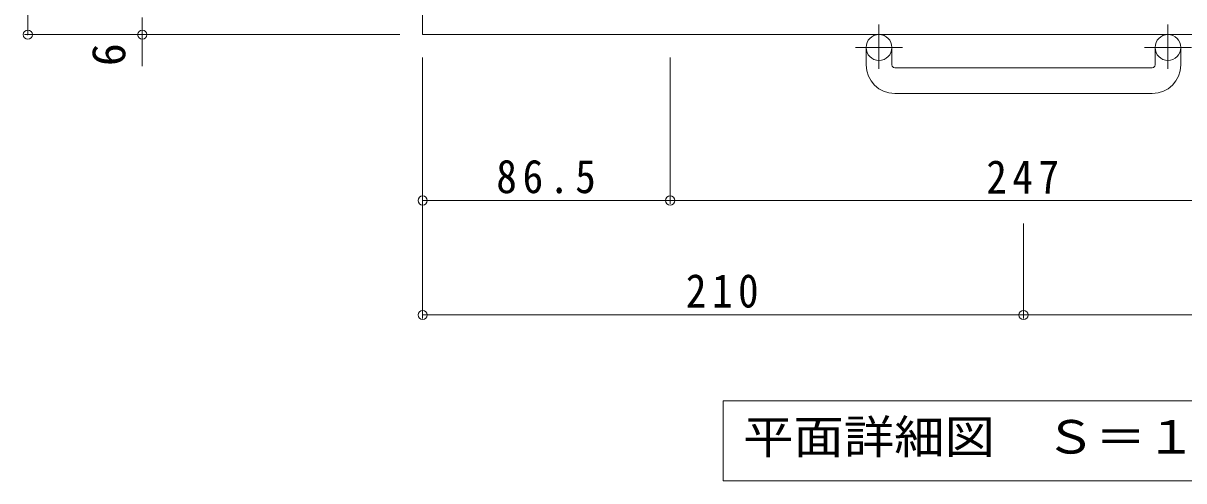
# Model space of a CAD drawing. Units: millimetres at full size, sheet at 1:4. Extents: x -1079 to 1075, y -788 to 718.
# Drawn here: x -859.6 to -454, y -10.5 to 149.5 of the extents above; entities that cross this region are included whole.
import ezdxf
from ezdxf.enums import TextEntityAlignment as Align

# ---------------------------------------------------------------- set-up
doc = ezdxf.new("R2010")
doc.units = ezdxf.units.MM
doc.header["$LTSCALE"] = 4
doc.header["$PDMODE"] = 32
doc.header["$PDSIZE"] = 3.2
doc.linetypes.add('CHAIN1', pattern=[8, 5, -1, 1, -1])
for name, color, linetype, lineweight in [('4-1', 3, 'Continuous', 9), ('4-4', 7, 'Continuous', 9), ('4-5', 7, 'Continuous', 9)]:
    doc.layers.add(name, color=color, linetype=linetype, lineweight=lineweight)
doc.styles.add('ＭＳ ゴシック', font='')
doc.styles.get('ＭＳ ゴシック').set_extended_font_data('MS Gothic')

msp = doc.modelspace()

# ---------------------------------------------------------------- linework, layer by layer
at = {"layer": '4-1', "color": 2}
for p, q in [((-720, 565.498), (-720, 145.498)), ((-720, 145.498), (-300, 145.498)), ((-565, 134.897), (-565, 140.997)), ((-556, 134.897), (-556, 140.997)), ((-464, 134.897), (-464, 140.997)), ((-455, 134.897), (-455, 140.997)), ((-555, 133.897), (-465, 133.897)), ((-465, 124.896), (-555, 124.896))]:
    msp.add_line(p, q, dxfattribs=at)
at = {"layer": '4-1', "color": 2, "linetype": 'CHAIN1'}
for p, q in [((-560.5, 149.104), (-560.5, 133.507)), ((-459.5, 149.104), (-459.5, 133.507)), ((-552.337, 140.997), (-568.744, 140.997)), ((-451.337, 140.997), (-467.744, 140.997))]:
    msp.add_line(p, q, dxfattribs=at)
at = {"layer": '4-1', "color": 2}
for centre in [(-560.5, 140.997), (-459.5, 140.997)]:
    msp.add_circle(centre, 4.5, dxfattribs=at)
for centre, radius, start, end in [((-555, 134.897), 10, 180, 270), ((-555, 134.897), 1, 180, 270), ((-465, 134.897), 10, 270, 0), ((-465, 134.897), 1, 270, 0)]:
    msp.add_arc(centre, radius, start, end, dxfattribs=at)
at = {"layer": '4-4'}
for p, q in [((-858, 565.498), (-858, 145.498)), ((-818, 151.498), (-818, 145.498)), ((-859.2, 145.498), (-728, 145.498)), ((-818, 145.498), (-818, 134.498)), ((-720, 46.298), (-720, 137.498)), ((-633.5, 86.298), (-633.5, 137.498)), ((-720, 87.498), (-633.5, 87.498)), ((-633.5, 87.498), (-386.499, 87.498)), ((-510, 46.298), (-510, 79.498)), ((-720, 47.498), (-510, 47.498)), ((-510, 47.498), (-300, 47.498))]:
    msp.add_line(p, q, dxfattribs=at)
for p in [(-858, 145.498), (-818, 145.498), (-720, 87.498), (-633.5, 87.498), (-720, 47.498), (-510, 47.498)]:
    msp.add_point(p, dxfattribs=at)
at = {"layer": '4-5'}
for p, q in [((-615, 17.498), (-615, -10.502)), ((-615, 17.498), (-405, 17.498)), ((-615, -10.502), (-405, -10.502))]:
    msp.add_line(p, q, dxfattribs=at)

# ---------------------------------------------------------------- texts
at = {"layer": '4-4', "color": 2, "style": 'ＭＳ ゴシック'}
msp.add_text('6', height=11.73, rotation=90, dxfattribs=at).set_placement((-820.4, 134.498), align=Align.BOTTOM_LEFT)
at = {"layer": '4-4', "color": 2, "char_height": 11.73, "attachment_point": 7, "style": 'ＭＳ ゴシック'}
for s, insert in [('\\T1.28;\\W0.9;86.5', (-694.25, 89.898)), ('\\T1.27;\\W0.9;247', (-523, 89.898)), ('\\T1.27;\\W0.9;210', (-628, 49.898))]:
    msp.add_mtext(s, dxfattribs=dict(at, insert=insert))
at = {"layer": '4-5', "color": 2, "style": 'ＭＳ ゴシック', "width": 1.1}
msp.add_text('平面詳細図\u3000Ｓ＝１：４', height=11.73, dxfattribs=at).set_placement((-608, -4.502), align=Align.BOTTOM_LEFT)

doc.saveas('drawing.dxf')
